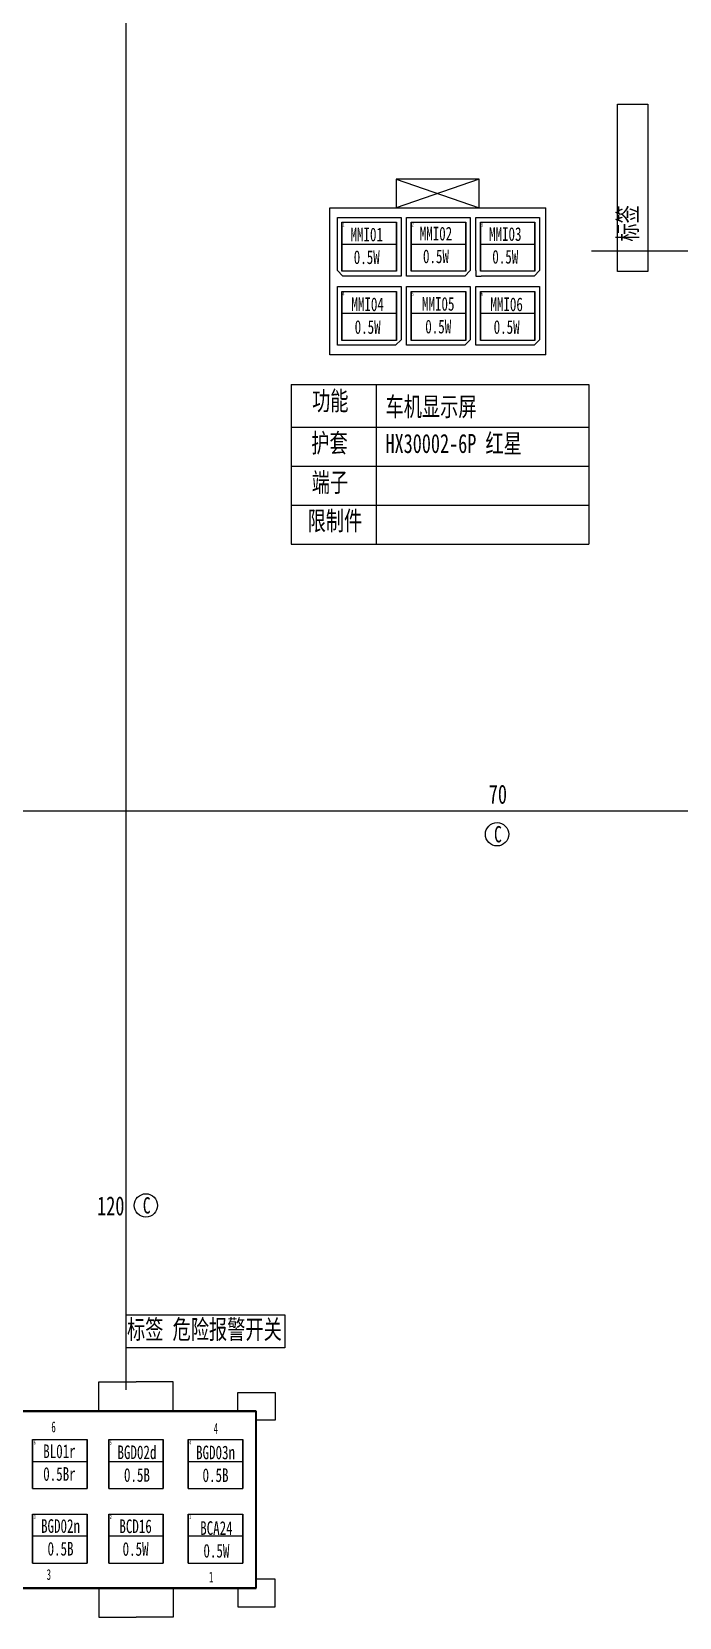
# Model space of a CAD drawing. Header units: millimetres. Extents: x 1543 to 5748, y 1576 to 2417.
# Drawn here: x 3603.4 to 3722.2, y 1862.9 to 2153.8 of the extents above; entities that cross this region are included whole.
import ezdxf

# ---------------------------------------------------------------- set-up
doc = ezdxf.new("R2010")
doc.units = ezdxf.units.MM
doc.layers.get('0').update_dxf_attribs({"lineweight": 25})
doc.layers.add('11文本层', color=255, linetype='Continuous')
doc.layers.add('孔位', color=2, linetype='Continuous')
doc.layers.add('1轮廓实线层', color=7, linetype='Continuous', lineweight=50)
doc.layers.add('_0', color=7, linetype='Continuous', lineweight=25)
doc.styles.get("Standard").update_dxf_attribs({"font": ''})
doc.styles.add('T仿宋_GB2312', font='', dxfattribs={"width": 0.6})
doc.styles.add('仿宋体', font='', dxfattribs={"width": 0.7, "height": 3.5})
doc.styles.add('仿宋体GB2312', font='', dxfattribs={"width": 0.7})
doc.styles.add('标准', font='fangsong.ttf', dxfattribs={"width": 0.7, "height": 3.5})
doc.styles.get('Standard').set_extended_font_data('SimSun')
doc.styles.get('T仿宋_GB2312').set_extended_font_data('宋体')
doc.styles.get('仿宋体').set_extended_font_data('SimSun')
doc.styles.get('仿宋体GB2312').set_extended_font_data('SimSun')

msp = doc.modelspace()

# ---------------------------------------------------------------- linework, layer by layer
at = {"color": 0}
for p, q in [((3670.28, 2126.75), (3685.51, 2121.48)), ((3685.51, 2126.75), (3670.28, 2121.48)), ((3658.1, 2094.55), (3658.1, 2121.48)), ((3658.1, 2121.48), (3697.7, 2121.48)), ((3697.7, 2094.55), (3697.7, 2121.48)), ((3659.47, 2109.98), (3659.47, 2119.73)), ((3659.47, 2119.73), (3671.16, 2119.73)), ((3660.32, 2109.86), (3660.32, 2118.86)), ((3660.32, 2118.86), (3670.32, 2118.86)), ((3660.32, 2118.86), (3660.32, 2109.86)), ((3670.32, 2109.86), (3670.32, 2118.86)), ((3670.32, 2118.86), (3670.32, 2109.86)), ((3670.32, 2109.86), (3670.32, 2118.86)), ((3670.32, 2118.86), (3670.32, 2109.86)), ((3671.16, 2119.73), (3671.16, 2108.98)), ((3672.17, 2108.98), (3672.17, 2119.73)), ((3672.17, 2119.73), (3683.86, 2119.73)), ((3673.02, 2109.86), (3673.02, 2118.86)), ((3673.02, 2118.86), (3683.02, 2118.86)), ((3673.02, 2118.86), (3673.02, 2109.86)), ((3683.02, 2109.86), (3683.02, 2118.86)), ((3683.02, 2118.86), (3683.02, 2109.86)), ((3683.02, 2109.86), (3683.02, 2118.86)), ((3683.02, 2118.86), (3683.02, 2109.86)), ((3683.86, 2119.73), (3683.86, 2109.98)), ((3684.87, 2109.98), (3684.87, 2119.73)), ((3684.87, 2119.73), (3696.56, 2119.73)), ((3685.72, 2109.86), (3685.72, 2118.86)), ((3685.72, 2118.86), (3695.72, 2118.86)), ((3685.72, 2118.86), (3685.72, 2109.86)), ((3695.72, 2109.86), (3695.72, 2118.86)), ((3695.72, 2118.86), (3695.72, 2109.86)), ((3695.72, 2109.86), (3695.72, 2118.86)), ((3695.72, 2118.86), (3695.72, 2109.86)), ((3696.56, 2119.73), (3696.56, 2109.98)), ((3660.32, 2114.86), (3670.32, 2114.86)), ((3673.02, 2114.86), (3683.02, 2114.86)), ((3685.72, 2114.86), (3695.72, 2114.86)), ((3659.47, 2109.98), (3660.47, 2108.98)), ((3670.32, 2109.86), (3660.32, 2109.86)), ((3671.16, 2108.98), (3660.47, 2108.98)), ((3682.86, 2108.98), (3672.17, 2108.98)), ((3683.02, 2109.86), (3673.02, 2109.86)), ((3683.86, 2109.98), (3682.86, 2108.98)), ((3684.87, 2109.98), (3684.87, 2108.98)), ((3684.87, 2108.98), (3685.87, 2108.98)), ((3695.72, 2109.86), (3685.72, 2109.86)), ((3695.56, 2108.98), (3685.87, 2108.98)), ((3696.56, 2109.98), (3695.56, 2108.98)), ((3659.47, 2096.3), (3659.47, 2107.05)), ((3659.47, 2107.05), (3671.16, 2107.05)), ((3660.32, 2097.17), (3660.32, 2106.17)), ((3660.32, 2106.17), (3670.32, 2106.17)), ((3660.32, 2106.17), (3660.32, 2097.17)), ((3670.32, 2097.17), (3670.32, 2106.17)), ((3670.32, 2106.17), (3670.32, 2097.17)), ((3670.32, 2097.17), (3670.32, 2106.17)), ((3670.32, 2106.17), (3670.32, 2097.17)), ((3671.16, 2107.05), (3671.16, 2097.3)), ((3672.17, 2096.3), (3672.17, 2107.05)), ((3672.17, 2107.05), (3683.86, 2107.05)), ((3673.02, 2097.17), (3673.02, 2106.17)), ((3673.02, 2106.17), (3683.02, 2106.17)), ((3673.02, 2106.17), (3673.02, 2097.17)), ((3683.02, 2097.17), (3683.02, 2106.17)), ((3683.02, 2106.17), (3683.02, 2097.17)), ((3683.02, 2097.17), (3683.02, 2106.17)), ((3683.02, 2106.17), (3683.02, 2097.17)), ((3683.86, 2107.05), (3683.86, 2097.3)), ((3684.87, 2096.3), (3684.87, 2107.05)), ((3684.87, 2107.05), (3696.56, 2107.05)), ((3685.72, 2097.17), (3685.72, 2106.17)), ((3685.72, 2106.17), (3695.72, 2106.17)), ((3685.72, 2106.17), (3685.72, 2097.17)), ((3695.72, 2097.17), (3695.72, 2106.17)), ((3695.72, 2106.17), (3695.72, 2097.17)), ((3695.72, 2097.17), (3695.72, 2106.17)), ((3695.72, 2106.17), (3695.72, 2097.17)), ((3696.56, 2107.05), (3696.56, 2097.3)), ((3660.32, 2102.17), (3670.32, 2102.17)), ((3673.02, 2102.17), (3683.02, 2102.17)), ((3685.72, 2102.17), (3695.72, 2102.17)), ((3697.7, 2094.55), (3658.1, 2094.55)), ((3670.16, 2096.3), (3659.47, 2096.3)), ((3670.32, 2097.17), (3660.32, 2097.17)), ((3671.16, 2097.3), (3670.16, 2096.3)), ((3682.86, 2096.3), (3672.17, 2096.3)), ((3683.02, 2097.17), (3673.02, 2097.17)), ((3683.86, 2097.3), (3682.86, 2096.3)), ((3695.56, 2096.3), (3684.87, 2096.3)), ((3695.72, 2097.17), (3685.72, 2097.17)), ((3696.56, 2097.3), (3695.56, 2096.3))]:
    msp.add_line(p, q, dxfattribs=at)
for p, q in [((3615.7, 1906.1), (3622.53, 1906.1)), ((3615.7, 1900.75), (3615.7, 1906.1)), ((3629.36, 1906.1), (3622.53, 1906.1)), ((3629.36, 1900.75), (3629.36, 1906.1)), ((3641.22, 1904.17), (3648.08, 1904.17)), ((3641.22, 1900.75), (3641.22, 1904.17)), ((3648.08, 1904.17), (3648.08, 1899.11)), ((3648.08, 1899.11), (3644.57, 1899.11)), ((3603.56, 1886.52), (3603.56, 1895.52)), ((3603.56, 1895.52), (3603.56, 1886.52)), ((3603.56, 1895.52), (3613.56, 1895.52)), ((3603.56, 1886.52), (3603.56, 1895.52)), ((3603.56, 1895.52), (3603.56, 1886.52)), ((3603.56, 1895.52), (3613.56, 1895.52)), ((3603.56, 1895.52), (3613.56, 1895.52)), ((3603.56, 1886.52), (3603.56, 1895.52)), ((3603.56, 1895.52), (3603.56, 1886.52)), ((3603.56, 1895.52), (3613.56, 1895.52)), ((3603.56, 1895.52), (3613.56, 1895.52)), ((3603.56, 1895.52), (3613.56, 1895.52)), ((3603.56, 1895.52), (3613.56, 1895.52)), ((3613.56, 1886.52), (3613.56, 1895.52)), ((3613.56, 1895.52), (3613.56, 1886.52)), ((3613.56, 1886.52), (3613.56, 1895.52)), ((3613.56, 1895.52), (3613.56, 1886.52)), ((3613.56, 1886.52), (3613.56, 1895.52)), ((3613.56, 1895.52), (3613.56, 1886.52)), ((3613.56, 1886.52), (3613.56, 1895.52)), ((3613.56, 1895.52), (3613.56, 1886.52)), ((3617.53, 1886.52), (3617.53, 1895.52)), ((3617.53, 1895.52), (3617.53, 1886.52)), ((3617.53, 1895.52), (3627.53, 1895.52)), ((3617.53, 1886.52), (3617.53, 1895.52)), ((3617.53, 1895.52), (3617.53, 1886.52)), ((3617.53, 1895.52), (3627.53, 1895.52)), ((3617.53, 1895.52), (3627.53, 1895.52)), ((3617.53, 1886.52), (3617.53, 1895.52)), ((3617.53, 1895.52), (3617.53, 1886.52)), ((3617.53, 1895.52), (3627.53, 1895.52)), ((3617.53, 1895.52), (3627.53, 1895.52)), ((3617.53, 1895.52), (3627.53, 1895.52)), ((3617.53, 1895.52), (3627.53, 1895.52)), ((3627.53, 1886.52), (3627.53, 1895.52)), ((3627.53, 1895.52), (3627.53, 1886.52)), ((3627.53, 1886.52), (3627.53, 1895.52)), ((3627.53, 1895.52), (3627.53, 1886.52)), ((3627.53, 1886.52), (3627.53, 1895.52)), ((3627.53, 1895.52), (3627.53, 1886.52)), ((3627.53, 1886.52), (3627.53, 1895.52)), ((3627.53, 1895.52), (3627.53, 1886.52)), ((3632.1, 1886.52), (3632.1, 1895.52)), ((3632.1, 1895.52), (3632.1, 1886.52)), ((3632.1, 1895.52), (3642.1, 1895.52)), ((3632.1, 1886.52), (3632.1, 1895.52)), ((3632.1, 1895.52), (3632.1, 1886.52)), ((3632.1, 1895.52), (3642.1, 1895.52)), ((3632.1, 1895.52), (3642.1, 1895.52)), ((3632.1, 1886.52), (3632.1, 1895.52)), ((3632.1, 1895.52), (3632.1, 1886.52)), ((3632.1, 1895.52), (3642.1, 1895.52)), ((3632.1, 1895.52), (3642.1, 1895.52)), ((3632.1, 1895.52), (3642.1, 1895.52)), ((3632.1, 1895.52), (3642.1, 1895.52)), ((3642.1, 1886.52), (3642.1, 1895.52)), ((3642.1, 1895.52), (3642.1, 1886.52)), ((3642.1, 1886.52), (3642.1, 1895.52)), ((3642.1, 1895.52), (3642.1, 1886.52)), ((3642.1, 1886.52), (3642.1, 1895.52)), ((3642.1, 1895.52), (3642.1, 1886.52)), ((3642.1, 1886.52), (3642.1, 1895.52)), ((3642.1, 1895.52), (3642.1, 1886.52)), ((3603.56, 1891.52), (3613.56, 1891.52)), ((3617.53, 1891.52), (3627.53, 1891.52)), ((3632.1, 1891.52), (3642.1, 1891.52)), ((3603.56, 1886.52), (3613.56, 1886.52)), ((3603.56, 1886.52), (3613.56, 1886.52)), ((3617.53, 1886.52), (3627.53, 1886.52)), ((3617.53, 1886.52), (3627.53, 1886.52)), ((3632.1, 1886.52), (3642.1, 1886.52)), ((3632.1, 1886.52), (3642.1, 1886.52)), ((3603.56, 1881.86), (3613.56, 1881.86)), ((3603.56, 1881.86), (3613.56, 1881.86)), ((3603.56, 1881.86), (3613.56, 1881.86)), ((3603.56, 1881.86), (3613.56, 1881.86)), ((3603.56, 1881.86), (3603.56, 1872.86)), ((3603.56, 1872.86), (3603.56, 1881.86)), ((3603.56, 1881.86), (3613.56, 1881.86)), ((3603.56, 1881.86), (3613.56, 1881.86)), ((3603.56, 1881.86), (3603.56, 1872.86)), ((3603.56, 1872.86), (3603.56, 1881.86)), ((3603.56, 1881.86), (3613.56, 1881.86)), ((3603.56, 1881.86), (3603.56, 1872.86)), ((3603.56, 1872.86), (3603.56, 1881.86)), ((3613.56, 1881.86), (3613.56, 1872.86)), ((3613.56, 1872.86), (3613.56, 1881.86)), ((3613.56, 1881.86), (3613.56, 1872.86)), ((3613.56, 1872.86), (3613.56, 1881.86)), ((3613.56, 1881.86), (3613.56, 1872.86)), ((3613.56, 1872.86), (3613.56, 1881.86)), ((3613.56, 1881.86), (3613.56, 1872.86)), ((3613.56, 1872.86), (3613.56, 1881.86)), ((3617.53, 1881.86), (3627.53, 1881.86)), ((3617.53, 1881.86), (3627.53, 1881.86)), ((3617.53, 1881.86), (3627.53, 1881.86)), ((3617.53, 1881.86), (3627.53, 1881.86)), ((3617.53, 1881.86), (3617.53, 1872.86)), ((3617.53, 1872.86), (3617.53, 1881.86)), ((3617.53, 1881.86), (3627.53, 1881.86)), ((3617.53, 1881.86), (3627.53, 1881.86)), ((3617.53, 1881.86), (3617.53, 1872.86)), ((3617.53, 1872.86), (3617.53, 1881.86)), ((3617.53, 1881.86), (3627.53, 1881.86)), ((3617.53, 1881.86), (3617.53, 1872.86)), ((3617.53, 1872.86), (3617.53, 1881.86)), ((3627.53, 1881.86), (3627.53, 1872.86)), ((3627.53, 1872.86), (3627.53, 1881.86)), ((3627.53, 1881.86), (3627.53, 1872.86)), ((3627.53, 1872.86), (3627.53, 1881.86)), ((3627.53, 1881.86), (3627.53, 1872.86)), ((3627.53, 1872.86), (3627.53, 1881.86)), ((3627.53, 1881.86), (3627.53, 1872.86)), ((3627.53, 1872.86), (3627.53, 1881.86)), ((3632.1, 1881.86), (3642.1, 1881.86)), ((3632.1, 1881.86), (3642.1, 1881.86)), ((3632.1, 1881.86), (3642.1, 1881.86)), ((3632.1, 1881.86), (3642.1, 1881.86)), ((3632.1, 1881.86), (3632.1, 1872.86)), ((3632.1, 1872.86), (3632.1, 1881.86)), ((3632.1, 1881.86), (3642.1, 1881.86)), ((3632.1, 1881.86), (3642.1, 1881.86)), ((3632.1, 1881.86), (3632.1, 1872.86)), ((3632.1, 1872.86), (3632.1, 1881.86)), ((3632.1, 1881.86), (3642.1, 1881.86)), ((3632.1, 1881.86), (3632.1, 1872.86)), ((3632.1, 1872.86), (3632.1, 1881.86)), ((3642.1, 1881.86), (3642.1, 1872.86)), ((3642.1, 1872.86), (3642.1, 1881.86)), ((3642.1, 1881.86), (3642.1, 1872.86)), ((3642.1, 1872.86), (3642.1, 1881.86)), ((3642.1, 1881.86), (3642.1, 1872.86)), ((3642.1, 1872.86), (3642.1, 1881.86)), ((3642.1, 1881.86), (3642.1, 1872.86)), ((3642.1, 1872.86), (3642.1, 1881.86)), ((3603.56, 1877.86), (3613.56, 1877.86)), ((3617.53, 1877.86), (3627.53, 1877.86)), ((3632.1, 1877.86), (3642.1, 1877.86)), ((3603.56, 1872.86), (3613.56, 1872.86)), ((3603.56, 1872.86), (3613.56, 1872.86)), ((3617.53, 1872.86), (3627.53, 1872.86)), ((3617.53, 1872.86), (3627.53, 1872.86)), ((3632.1, 1872.86), (3642.1, 1872.86)), ((3632.1, 1872.86), (3642.1, 1872.86)), ((3615.7, 1868.26), (3615.7, 1862.92)), ((3629.36, 1868.26), (3629.36, 1862.92)), ((3641.22, 1868.26), (3641.22, 1864.85)), ((3648.08, 1869.91), (3644.57, 1869.91)), ((3648.08, 1864.85), (3648.08, 1869.91)), ((3641.22, 1864.85), (3648.08, 1864.85)), ((3615.7, 1862.92), (3622.53, 1862.92)), ((3629.36, 1862.92), (3622.53, 1862.92))]:
    msp.add_line(p, q)
at = {"color": 7, "lineweight": 35, "ltscale": 0.1905}
for p, q in [((3644.57, 1900.75), (3601.13, 1900.75)), ((3601.13, 1900.75), (3644.57, 1900.75)), ((3644.57, 1868.26), (3601.13, 1868.26)), ((3601.13, 1868.26), (3644.57, 1868.26))]:
    msp.add_line(p, q, dxfattribs=at)
at = {"color": 7, "lineweight": 35, "ltscale": 0.1425}
msp.add_line((3644.57, 1868.26), (3644.57, 1900.75), dxfattribs=at)
at = {"color": 0}
msp.add_lwpolyline([(3685.51, 2126.75), (3670.28, 2126.75), (3670.28, 2121.48), (3685.51, 2121.48)], close=True, dxfattribs=at)
at = {"layer": '11文本层', "color": 0}
for p, q in [((3651, 2089.07), (3651, 2081.27)), ((3651, 2089.07), (3666.6, 2089.07)), ((3666.6, 2089.07), (3705.6, 2089.07)), ((3666.6, 2089.07), (3666.6, 2059.82)), ((3705.6, 2089.07), (3705.6, 2059.82)), ((3651, 2081.27), (3705.6, 2081.27)), ((3651, 2081.27), (3651, 2074.12)), ((3651, 2074.12), (3705.6, 2074.12)), ((3651, 2074.12), (3651, 2066.97)), ((3651, 2066.97), (3705.6, 2066.97)), ((3651, 2066.97), (3651, 2059.82)), ((3651, 2059.82), (3705.6, 2059.82))]:
    msp.add_line(p, q, dxfattribs=at)
at = {"layer": '1轮廓实线层', "lineweight": -2}
msp.add_line((3620.69, 2237.97), (3620.69, 2010.89), dxfattribs=at)
at = {"layer": '1轮廓实线层', "color": 0, "lineweight": -2}
msp.add_line((3788.4, 2113.57), (3706.12, 2113.57), dxfattribs=at)
at = {"layer": '1轮廓实线层', "lineweight": -3}
for p, q in [((3510.63, 2010.89), (3620.69, 2010.89)), ((3620.69, 2010.89), (3620.69, 1904.66)), ((3620.69, 2010.89), (3748.71, 2010.89))]:
    msp.add_line(p, q, dxfattribs=at)
at = {"layer": '1轮廓实线层', "color": 0, "lineweight": -2}
msp.add_lwpolyline([(3710.86, 2109.8), (3710.86, 2140.49), (3716.46, 2140.49), (3716.46, 2109.8)], close=True, dxfattribs=at)
at = {"layer": '1轮廓实线层', "lineweight": -2}
msp.add_lwpolyline([(3620.7, 1918.4), (3649.82, 1918.4), (3649.82, 1912.36), (3620.7, 1912.36)], close=True, dxfattribs=at)
at = {"layer": '_0'}
for centre in [(3688.77, 2006.57), (3624.34, 1938.48)]:
    msp.add_circle(centre, 2.14, dxfattribs=at)

# ---------------------------------------------------------------- texts
at = {"style": 'T仿宋_GB2312', "width": 0.6}
for s, p in [('6', (3606.99, 1896.85)), ('4', (3636.77, 1896.54)), ('3', (3606.12, 1869.77)), ('1', (3635.91, 1869.3))]:
    msp.add_text(s, height=2, dxfattribs=at).set_placement(p)
at = {"color": 0, "char_height": 2.5, "width": 6.2163, "attachment_point": 1, "style": '标准'}
for s, insert in [('\\pxqc;MMI01\\P0.5W', (3661.75, 2117.86)), ('\\pxqc;MMI02\\P0.5W', (3674.45, 2118.02)), ('\\pxqc;MMI03\\P0.5W', (3687.17, 2117.94)), ('\\pxqc;MMI04\\P0.5W', (3661.92, 2105.05)), ('\\pxqc;MMI05\\P0.5W', (3674.87, 2105.13)), ('\\pxqc;MMI06\\P0.5W', (3687.42, 2105.05)), ('\\pxqc;BL01r\\P0.5Br', (3605.37, 1894.63)), ('\\pxqc;BGD02d\\P0.5B', (3619.59, 1894.44)), ('\\pxqc;BGD03n\\P0.5B', (3634.01, 1894.41)), ('\\pxqc;BGD02n\\P0.5B', (3605.57, 1880.91)), ('\\pxqc;BCD16\\P0.5W', (3619.34, 1880.87)), ('\\pxqc;BCA24\\P0.5W', (3634.17, 1880.54))]:
    msp.add_mtext(s, dxfattribs=dict(at, insert=insert))
at = {"layer": '11文本层', "color": 0, "style": '标准', "width": 0.7}
for s, p in [('功能', (3654.83, 2084.35)), ('车机显示屏', (3668.3, 2083.28)), ('护套', (3654.68, 2076.6)), ('HX30002-6P 红星', (3668.3, 2076.52)), ('端子', (3654.76, 2069.4)), ('限制件', (3654.01, 2062.34))]:
    msp.add_text(s, height=3.5, dxfattribs=at).set_placement(p)
at = {"layer": '11文本层', "color": 0, "insert": (3710.98, 2115.31), "char_height": 3.5, "width": 27.0608, "attachment_point": 1, "rotation": 90, "style": '标准'}
msp.add_mtext('标签 ', dxfattribs=at)
at = {"layer": '11文本层', "insert": (3620.88, 1917.49), "char_height": 3.5, "width": 32.507, "attachment_point": 1, "style": '标准'}
msp.add_mtext('标签 危险报警开关', dxfattribs=at)
at = {"layer": '_0', "attachment_point": 1}
for s, insert, char_height, width, style in [('70', (3687.26, 2015.67), 3.5, 5.9278, '仿宋体'), ('C', (3688.22, 2008.08), 2.99, 2.0733, '仿宋体GB2312'), ('120', (3615.4, 1940.15), 3.5, 5.9278, '仿宋体'), ('C', (3623.78, 1939.98), 2.99, 2.0733, '仿宋体GB2312')]:
    msp.add_mtext(s, dxfattribs=dict(at, insert=insert, char_height=char_height, width=width, style=style))
at = {"layer": '孔位', "color": 0, "width": 0.6}
for s, p in [('1', (3660.41, 2118.04)), ('2', (3673.11, 2118.04)), ('3', (3685.81, 2118.04)), ('4', (3660.41, 2105.36)), ('5', (3673.11, 2105.36)), ('6', (3685.81, 2105.36))]:
    msp.add_text(s, height=0.75, dxfattribs=at).set_placement(p)
at = {"layer": '孔位', "width": 0.6}
for s, p in [('6', (3603.75, 1894.61)), ('5', (3617.71, 1894.61)), ('4', (3632.28, 1894.61)), ('3', (3603.75, 1880.94)), ('2', (3617.71, 1880.94)), ('1', (3632.28, 1880.94))]:
    msp.add_text(s, height=0.75, dxfattribs=at).set_placement(p)

doc.saveas('drawing.dxf')
